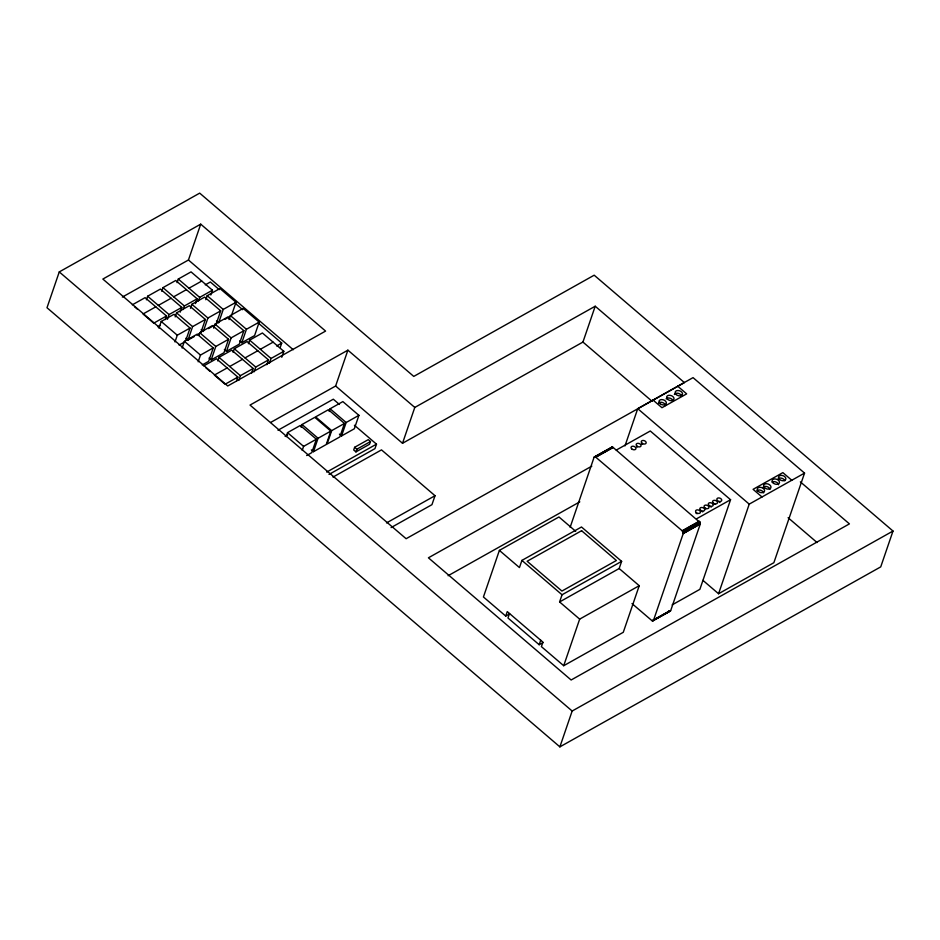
<?xml version="1.0" encoding="UTF-8"?>
<svg xmlns="http://www.w3.org/2000/svg" width="940" height="940" viewBox="0 0 940 940"><rect width="100%" height="100%" fill="white"/><g stroke="black" fill="none" stroke-linecap="round" stroke-linejoin="round"><path stroke-width="1.41" d="M631.997 603.574L651.831 620.564L653.429 620.564L683.216 533.603L682.428 530.982L595.161 456.676L594.08 457.275L570.134 527.317M668.763 610.953L670.702 610.612L700.183 524.309L700.089 522.593L613.409 447.687L611.964 447.135L611.012 447.957M59.267 271.907L47 307.744L559.888 746.865L880.733 566.879L893 531.041L594.186 275.197L413.764 376.411L199.691 193.135L59.267 271.907L572.154 711.028L559.888 746.865M146.417 299.813L147.639 296.229L160.411 289.074L181.808 307.404L180.175 312.174M161.727 291.224L162.961 287.64L175.721 280.484L197.13 298.803L195.496 303.585M158.93 328.189L161.222 321.468L173.994 314.301L190.045 328.048L185.909 340.151M177.049 282.635L178.283 279.051L191.043 271.883L212.452 290.213L210.819 294.995M165.264 319.577L166.498 315.993L145.089 297.663L132.317 304.83M167.414 319.341L169.047 314.559L181.808 307.404M122.353 297.075L188.447 260.004L200.714 224.155L325.593 331.08L227.727 385.976L102.848 279.062L200.714 224.155M175.169 316.909L176.544 312.867L189.316 305.712L205.367 319.459L200.761 332.901M183.136 309.554L184.369 305.97L197.13 298.803M174.981 341.937L177.284 335.216L190.045 328.048M190.479 308.308L191.866 304.278L204.626 297.122L220.689 310.858L216.083 324.3L208.422 328.601M182.113 348.047L184.416 341.326L197.189 334.158L213.239 347.906L208.633 361.348L202.253 364.931M198.458 300.964L199.68 297.381L212.452 290.213M185.862 338.224L188 340.057L192.606 326.615L205.367 319.459M205.801 299.719L207.188 295.689L219.948 288.521L236.011 302.269L231.405 315.711L225.024 319.295M198.822 335.416L199.738 332.725L212.499 325.569L228.561 339.316L223.955 352.759L211.195 359.914L209.056 358.081M220.689 310.858L207.916 318.026L203.322 331.468L201.184 329.635M198.175 361.794L200.479 355.073L213.239 347.906M213.674 328.166L215.06 324.136L227.821 316.968L243.883 330.715L239.277 344.157L226.505 351.325L224.366 349.492M236.011 302.269L223.238 309.436L218.632 322.866L216.494 321.034M211.195 359.914L215.789 346.472L228.561 339.316M228.996 319.577L230.371 315.546L243.143 308.379L259.193 322.126L254.599 335.568L241.827 342.724L239.688 340.891M217.775 360.913L218.996 357.329L231.769 350.162L253.166 368.492L251.532 373.274M226.505 351.325L231.111 337.883L243.883 330.715M233.085 352.324L234.319 348.74L247.079 341.572L268.488 359.903L266.854 364.685M241.827 342.724L246.433 329.282L259.193 322.126M248.407 343.723L249.641 340.139L262.401 332.983L283.81 351.313L281.765 357.282M236.621 380.677L237.855 377.093L216.447 358.763L203.675 365.919M238.772 380.441L240.405 375.659L253.166 368.492M254.082 371.84L255.727 367.058L268.488 359.903M269.404 363.251L271.037 358.469L283.81 351.313M280.179 347.589L281.718 343.112L258.3 323.055M286.159 436.665L287.546 432.635L300.307 425.468L316.369 439.215L311.763 452.657L306.652 455.524M301.094 427.207L302.01 424.516L314.782 417.348L330.833 431.096L326.227 444.538L313.466 451.705L311.328 449.872M302.222 450.413L303.596 446.382L316.369 439.215M335.627 386.011L347.894 350.173L414.787 407.443L402.52 443.281L335.627 386.011L270.638 422.46M313.466 451.705L318.072 438.263L330.833 431.096M329.176 411.45L330.093 408.759L342.865 401.603L358.916 415.339L354.321 428.781L341.549 435.948L339.411 434.115M331.679 430.626L327.085 444.068L339.845 436.9L344.451 423.458L328.389 409.711L315.629 416.878L331.679 430.626L344.451 423.458M341.549 435.948L346.155 422.507L358.916 415.339M354.639 447.287L353.71 449.978L355.943 451.893L369.561 444.256L370.478 441.565L368.257 439.65L354.639 447.287L356.859 449.203L355.943 451.893M354.404 425.244L376.494 444.15L374.954 448.639L329 474.418M332.983 477.097L381.499 449.884L435.02 495.709L431.954 504.663L391.099 527.575M575.68 531.288L558.959 516.976L499.387 550.394L483.43 596.982L505.732 616.076L509.539 613.949M402.52 443.281L582.941 342.066L595.208 306.228L684.414 382.603L406.115 538.714L250.017 405.07L347.894 350.173M505.732 616.076L507.259 611.599L542.944 642.149L541.405 646.626L563.706 665.72L579.663 619.131L559.594 601.941L619.166 568.524L621.622 561.356L581.484 526.988L521.912 560.404L519.456 567.572L499.387 550.394M509.492 613.503L507.964 617.991L539.184 644.723L543.014 642.572M539.184 644.723L540.712 640.234M559.594 601.941L562.049 594.773L621.622 561.356M624.994 445.889L637.731 408.677L693.05 377.633L804.546 473.102L773.867 562.707L718.559 593.739L702.944 580.368M619.166 568.524L639.235 585.702L623.279 632.303L563.706 665.72M616.241 450.096L650.28 431.002L730.556 499.728L699.877 589.333L672.135 604.89M718.559 593.739L749.227 504.134L804.546 473.102M155.793 306.828L143.021 313.995L153.725 323.16L166.498 315.993M158.343 305.394L171.104 298.238M173.665 296.805L186.425 289.637M188.975 288.216L201.748 281.048M205.273 284.867L210.36 282.012L219.279 289.649M157.662 326.744L160.211 325.311M179.058 345.074L184.17 342.207M188 340.057L194.38 336.473M196.942 335.051L199.492 333.618M227.151 367.928L214.379 375.084L225.083 384.248L237.855 377.093M229.701 366.494L242.461 359.327M245.023 357.905L257.783 350.738M260.333 349.304L273.105 342.148M276.63 345.955L281.718 343.112M277.982 430.238L333.301 399.206L339.422 404.447M285.114 436.348L287.628 434.938M414.787 407.443L595.208 306.228M356.859 449.203L370.478 441.565M326.709 472.08L376.494 444.15M386.505 522.922L435.02 495.709M591.812 466.146L428.417 557.808L571.132 679.996L849.419 523.885L800.363 481.879M448.11 575.715L579.804 501.843M696.516 518.821L730.556 499.728M579.663 619.131L639.235 585.702M572.154 711.028L893 531.041M594.35 456.922L611.752 447.181M594.08 457.275L612.198 447.135M595.408 456.711L612.434 447.17M595.643 456.781L612.68 447.24M595.889 456.899L612.927 447.358M596.136 457.052L613.162 447.511M682.217 530.748L699.243 521.207M682.428 530.982L699.454 521.442M682.616 531.253L699.654 521.712M682.793 531.535L699.818 521.994M682.945 531.829L699.971 522.288M683.063 532.134L700.089 522.593M683.157 532.439L700.183 522.899M683.227 532.745L700.253 523.204M683.251 533.051L700.277 523.51M683.251 533.332L700.277 523.792M683.216 533.603L700.253 524.062M652.09 620.706L669.116 611.164M652.348 620.8L669.374 611.259M652.595 620.858L670.596 610.836M652.83 620.846L670.455 611.024M791.786 480.258L782.867 472.62L753.081 489.329L761.999 496.966M677.74 386.234L686.658 393.872L661.971 407.713L653.053 400.076M582.941 342.066L652.066 401.262M788.096 517.717L817.083 542.545M637.731 408.677L749.227 504.134M188.447 260.004L293.257 349.739M234.883 303.009L242.684 309.695M521.912 560.404L562.049 594.773M207.188 295.689L223.238 309.436M230.371 315.546L246.433 329.282M330.093 408.759L346.155 422.507M178.283 279.051L199.68 297.381M249.641 340.139L271.037 358.469M191.866 304.278L207.916 318.026M215.06 324.136L231.111 337.883M162.961 287.64L184.369 305.97M234.319 348.74L255.727 367.058M176.544 312.867L192.606 326.615M199.738 332.725L215.789 346.472M302.01 424.516L318.072 438.263M147.639 296.229L169.047 314.559M218.996 357.329L240.405 375.659M161.222 321.468L177.284 335.216M184.416 341.326L200.479 355.073M287.546 432.635L303.596 446.382M134.467 306.663L137.675 309.413M205.825 367.752L210.102 371.418M641.339 444.091A2.538 1.692 18.9 0 1 642.584 444.127M710.135 506.496A2.538 1.692 18.9 0 1 711.251 507.13M718.853 501.807A2.538 1.692 18.9 0 1 719.911 502.501M713.107 503.899A2.538 1.692 18.9 0 1 714.988 504.38M704.601 508.669A2.538 1.692 18.9 0 1 705.87 508.881M636.686 446.911A2.538 1.692 18.9 0 1 637.32 446.958M701.616 511.266A2.538 1.692 18.9 0 1 702.744 511.912M696.093 513.452A2.538 1.692 18.9 0 1 697.363 513.663M666.119 398.865A3.807 2.538 18.9 0 1 670.197 398.255A3.807 2.538 18.9 0 1 673.099 401.215M778.109 478.812A3.807 2.538 18.9 0 1 781.845 478.272A3.807 2.538 18.9 0 1 784.853 480.798M772.034 482.138A3.807 2.538 18.9 0 1 775.982 482.032A3.807 2.538 18.9 0 1 778.555 484.77M658.505 403.119A3.807 2.538 18.9 0 1 662.618 402.579A3.807 2.538 18.9 0 1 665.438 405.575M674.356 394.518A3.807 2.538 18.9 0 1 677.987 393.284A3.807 2.538 18.9 0 1 681.5 395.904M756.935 490.656A3.807 2.538 18.9 0 1 760.742 490.269A3.807 2.538 18.9 0 1 763.621 492.865M762.88 487.59A3.807 2.538 18.9 0 1 766.676 486.556A3.807 2.538 18.9 0 1 770.001 489.305M581.601 530.712L527.14 561.262L561.92 591.048L616.393 560.499L581.601 530.712M641.902 443.116A2.538 1.692 18.9 0 0 646.062 443.21A2.538 1.692 18.9 0 0 643.172 440.461A2.538 1.692 18.9 0 0 641.902 443.116M636.909 446.077A2.538 1.692 18.9 0 0 640.998 445.971A2.538 1.692 18.9 0 0 637.919 443.328A2.538 1.692 18.9 0 0 636.909 446.077M704.824 507.847A2.538 1.692 18.9 0 0 708.913 507.741A2.538 1.692 18.9 0 0 705.823 505.086A2.538 1.692 18.9 0 0 704.824 507.847M700.559 510.232A2.538 1.692 18.9 0 0 704.659 510.126A2.538 1.692 18.9 0 0 701.569 507.483A2.538 1.692 18.9 0 0 700.559 510.232M713.331 503.076A2.538 1.692 18.9 0 0 717.432 502.959A2.538 1.692 18.9 0 0 714.341 500.315A2.538 1.692 18.9 0 0 713.331 503.076M709.077 505.462A2.538 1.692 18.9 0 0 713.166 505.344A2.538 1.692 18.9 0 0 710.076 502.7A2.538 1.692 18.9 0 0 709.077 505.462M631.798 448.944A2.538 1.692 18.9 0 0 635.898 448.838A2.538 1.692 18.9 0 0 632.808 446.195A2.538 1.692 18.9 0 0 631.798 448.944M717.432 500.538A2.538 1.692 18.9 0 0 721.615 500.714A2.538 1.692 18.9 0 0 718.806 497.93A2.538 1.692 18.9 0 0 717.432 500.538M696.305 512.617A2.538 1.692 18.9 0 0 700.406 512.512A2.538 1.692 18.9 0 0 697.316 509.868A2.538 1.692 18.9 0 0 696.305 512.617M667.2 398.819A3.807 2.538 18.9 0 0 673.604 399.77A3.807 2.538 18.9 0 0 670.15 395.329A3.807 2.538 18.9 0 0 667.2 398.819M772.774 482.608A3.807 2.538 18.9 0 0 779.154 483.36A3.807 2.538 18.9 0 0 775.465 478.977A3.807 2.538 18.9 0 0 772.774 482.608M779.495 479.377A3.807 2.538 18.9 0 0 785.723 479.459A3.807 2.538 18.9 0 0 781.316 475.37A3.807 2.538 18.9 0 0 779.495 479.377M758.087 491.197A3.807 2.538 18.9 0 0 764.385 491.503A3.807 2.538 18.9 0 0 760.225 487.308A3.807 2.538 18.9 0 0 758.087 491.197M660.103 403.695A3.807 2.538 18.9 0 0 666.249 403.542A3.807 2.538 18.9 0 0 661.631 399.571A3.807 2.538 18.9 0 0 660.103 403.695M764.455 487.602A3.807 2.538 18.9 0 0 770.765 487.942A3.807 2.538 18.9 0 0 766.629 483.724A3.807 2.538 18.9 0 0 764.455 487.602M676.166 394.53A3.807 2.538 18.9 0 0 682.381 394.565A3.807 2.538 18.9 0 0 677.94 390.5A3.807 2.538 18.9 0 0 676.166 394.53"/></g></svg>
